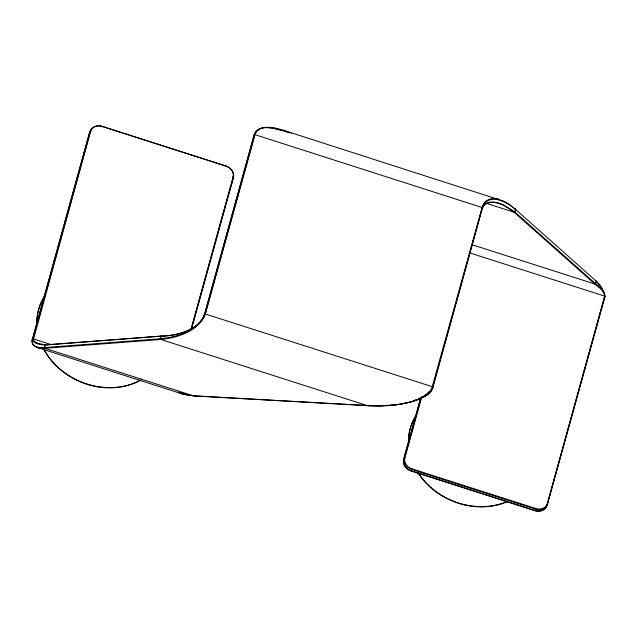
<?xml version="1.0" encoding="UTF-8"?>
<svg xmlns="http://www.w3.org/2000/svg" width="637" height="637" viewBox="0 0 637 637"><rect width="100%" height="100%" fill="white"/><g stroke="black" fill="none" stroke-linecap="round" stroke-linejoin="round"><path stroke-width="0.96" d="M604.553 297.176L547.04 505.444L605.039 296.531C605.333 290.806 599.13 286.515 595.292 283.505L514.959 212.057L515.644 209.318L514.959 212.057M534.921 510.755L534.953 510.532A9.778 8.265 23.6 0 0 546.45 505.515L547.024 505.467A10.288 8.695 23.6 0 1 534.945 510.699L411.088 470.854A9.778 8.265 23.6 0 1 404.001 459.89L403.619 459.508L420.77 397.456M595.993 280.949L514.378 208.339L509.059 204.246L503.763 201.181L283.17 130.211C274.666 127.456 259.124 123.61 254.959 134.662L205.377 314.017C198.266 331.359 177.516 337.873 160.253 339.513L44.797 348.28L193.632 395.919L367.987 405.618L194.89 395.872L187.995 394.948L182.198 393.324M265.796 127.567C261.114 127.551 255.588 129.789 254.362 134.757L204.78 314.113C197.629 331.113 177.078 337.092 160.158 338.796L44.765 347.563C42.098 349.888 30.735 347.125 32.399 340.875L89.459 134.455M515.644 209.525L514.999 208.848M160.739 338.749L160.835 339.473L367.907 405.801M191.426 329.464L233.445 177.492L233.054 177.11A9.778 8.265 23.6 0 0 225.968 166.146L102.103 126.468A9.778 8.265 23.6 0 0 90.605 131.485L33.315 339.895L34.613 341.567L37.336 343.12L45.06 344.864L44.279 348.32L45.116 344.856L161.169 336.153C172.826 335.866 184.698 333.342 194.731 327.211M595.292 283.505L594.783 284.03L595.149 284.341L596.399 281.164L601.201 286.793L604.051 292.662M225.984 166.106L225.976 165.978A10.288 8.695 23.6 0 1 233.437 177.516L225.864 204.023M596.383 281.347L595.316 284.436L600.524 288.728M378.633 405.952L369.046 405.355L368.927 405.777L369.054 405.355L368.664 405.785M191.052 329.05L233.054 177.11M191.57 328.079L196.944 308.634M197.199 307.711L211.022 257.714M211.277 256.791L214.86 243.828M215.115 242.904L221.772 218.833M222.026 217.91L225.609 204.947M204.437 316.255L254.497 135.585M420.93 397.767L403.627 459.484A10.288 8.695 23.6 0 0 411.08 471.022L411.964 468.84A9.778 8.265 23.6 0 1 404.885 457.876L404.336 457.907A10.288 8.695 23.6 0 0 411.741 469.517L535.606 509.186A10.288 8.695 23.6 0 0 547.709 503.915L547.334 503.501A9.778 8.265 23.6 0 1 535.836 508.517L411.964 468.84M404.001 459.89L421.176 397.775M404.885 457.876L421.774 396.779M481.612 210.314L432.3 388.705C430.524 394 424.911 396.564 420.117 398.507M547.334 503.501L604.672 296.078L603.987 293.147L601.073 289.286A22.685 15.901 59.8 0 0 600.516 288.744M193.863 395.776L188.886 395.45L183.042 394.184L36.914 347.364M535.836 508.517L534.929 510.739M45.004 345.071L45.8 344.912M45.466 345.039L161.694 336.041L163.685 336.718M499.432 199.477C492.696 196.666 483.626 199.715 482.161 207.431L431.56 389.223M431.671 388.904C418.055 405.57 392.647 405.22 372.94 405.865M485.338 203.028L513.963 212.193L514.441 211.659L503.628 204.907L498.261 202.908L493.571 202.064L489.479 202.287L485.927 203.665L483.403 206.062L481.875 209.358L483.825 204.684L486.254 201.738L489.702 199.843L493.739 199.206L498.675 199.827L503.971 201.73L509.624 204.907L515.413 209.326M204.135 317.138L203.951 317.584M431.161 390.139L430.938 390.545M203.537 318.46L203.299 318.898M430.811 390.752L427.037 394.478M202.407 319.344L204.119 315.626L253.701 136.27L255.111 133.587M482.472 206.667C491.406 196.634 506.001 206.054 514.449 212.583L594.815 284.014L471.491 244.536M202.248 319.591C192.669 331.638 176.21 335.301 161.535 336.248M255.254 133.42L255.755 132.918M427.347 394.542L430.946 391.062L432.921 387.328L482.496 207.646L254.959 134.662C254.123 134.264 253.016 136.334 254.075 136.676M427.459 394.454L426.878 394.884M427.021 394.781L425.651 395.728A32.471 25.56 -21.6 0 1 419.767 398.818M196.594 325.953L195.073 326.996M426.718 394.996L419.536 398.945M426.894 394.574L425.197 395.617M432.197 388.809L432.969 387.177L432.579 386.786L205.377 314.017C204.748 313.531 203.378 315.657 204.501 316.032M424.68 395.903L423.979 396.27M423.446 396.533L422.673 396.891M259.179 129.072L260.692 128.443M422.036 397.17L421.407 397.432M419.775 398.842L411.279 401.836M418.493 399.383L419.011 399.168M417.442 399.805L417.968 399.598M420.547 397.775L420.117 397.942M416.383 400.195L416.917 400.004M415.324 400.577L415.857 400.386M414.257 400.936L414.791 400.761M413.182 401.278L413.716 401.103M412.107 401.597L412.641 401.437M604.194 298.172L605.046 296.516L604.704 296.141L471.109 253.351M411.566 401.756L400.203 404.256M596.033 281.028L600.022 285.599L602.857 290.838M410.324 402.106L397.162 404.71M399.518 404.368L389.295 405.538M396.118 404.845L394.757 405.013M394.08 405.092L382.972 405.873L368.767 405.857M44.765 347.563C40.035 348.057 31.125 346.974 32.017 340.469L89.347 133.085L90.032 131.533L90.605 131.485M388.594 405.586L387.208 405.681M386.516 405.721L385.13 405.793M383.06 405.873L381.674 405.912M266.226 127.551L266.656 127.543M380.99 405.928L379.612 405.944M267.086 127.543L267.524 127.543M267.954 127.551L268.392 127.575M372.271 405.841L370.949 405.777M44.853 345.063C40.633 344.569 33.1 344.298 32.678 338.956L90.008 131.58A10.288 8.695 23.6 0 1 102.111 126.301L225.976 165.978M370.288 405.745L368.966 405.673M268.83 127.599L270.152 127.703M270.59 127.742L271.911 127.91M272.357 127.981L283.29 130.816M51.087 344.561L33.283 338.86C32.503 338.43 31.332 340.524 32.399 340.875M411.088 470.854L534.953 510.532M182.628 394.056L178.057 392.05M283.17 130.211L289.779 132.727M283.21 130.792L273.488 128.164L265.597 127.575A32.471 23.72 63.4 0 0 260.684 128.427M284.102 131.111L284.994 131.437M284.397 131.214L285.495 131.628M286.602 132.058L287.152 132.281M181.41 393.005L180.637 392.663M290.91 133.213L291.467 133.459M514.935 212.041L514.441 211.659M602.913 290.998L603.303 292.088M604.202 293.219L604.489 294.613M506.813 501.701A66.566 56.271 23.6 0 1 418.135 472.702M408.524 443.623A66.566 56.271 23.6 0 1 416.136 415.149M507.323 501.63A66.367 56.104 23.6 0 1 418.111 473.06M408.532 444.069A66.367 56.104 23.6 0 1 416.12 415.674M139.869 380.48A66.566 56.271 23.6 0 1 44.24 349.856M36.89 323.779A66.566 56.271 23.6 0 1 44.98 295.449M141.056 379.947A66.367 56.104 23.6 0 1 43.396 348.662M36.898 324.225A66.367 56.104 23.6 0 1 44.964 295.982M90.788 131.278A9.778 8.265 23.6 0 0 89.721 133.499L89.347 133.085A10.288 8.695 23.6 0 1 91.505 129.574M254.187 134.638A14.786 10.845 62.9 0 1 259.235 129.2M433.168 387.224A14.786 11.681 -21 0 1 427.411 394.407M233.031 176.592A10.288 8.695 23.6 0 1 232.776 179.029M420.173 398.682A64.122 51.406 -17.7 0 1 413.668 400.601M160.126 338.972L160.253 339.513L161.073 336.057L160.134 338.972M194.97 395.553L194.811 396.047L194.986 395.553M514.911 212.177L514.489 212.567L514.839 212.248"/></g></svg>
